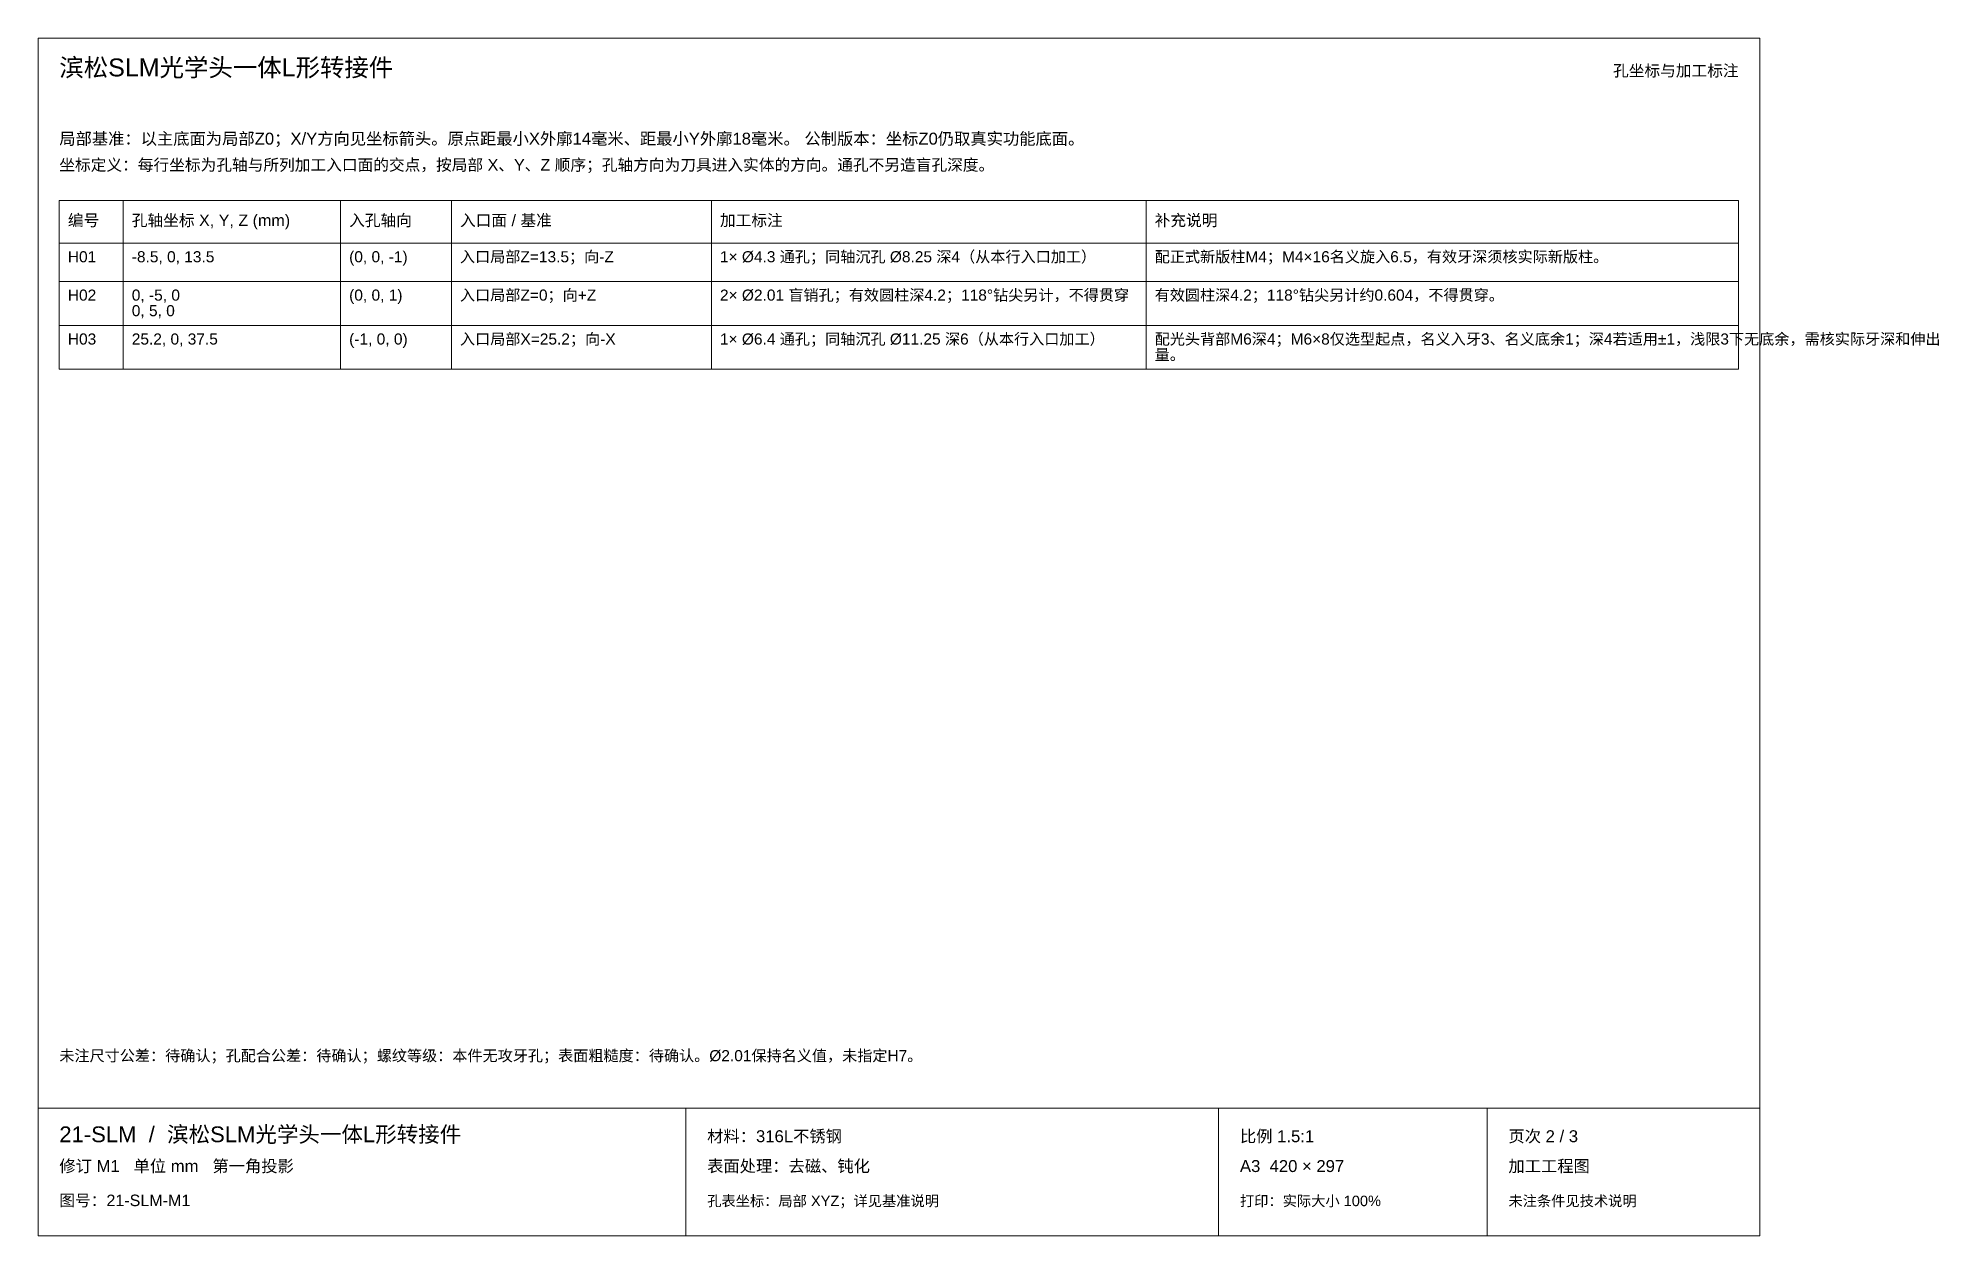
# Paper-space layout '02_孔表及加工说明' of a CAD drawing. Header units: millimetres. Extents: x 8 to 454, y 8 to 289.
import ezdxf
from ezdxf.enums import TextEntityAlignment as Align

# ---------------------------------------------------------------- set-up
doc = ezdxf.new("R2010")
doc.units = ezdxf.units.MM
doc.layers.add('ANNOTATIONS', color=7, linetype='CONTINUOUS', lineweight=18)
doc.styles.add('CJK', font='Arial Unicode.ttf')

psp = doc.layouts.new('02_孔表及加工说明')

# ---------------------------------------------------------------- linework, layer by layer
at = {"layer": 'ANNOTATIONS'}
for p, q in [((412, 289), (8, 289)), ((8, 289), (8, 8)), ((412, 8), (412, 289)), ((28, 250.9), (13, 250.9)), ((13, 250.9), (13, 240.9)), ((28, 240.9), (28, 250.9)), ((79, 250.9), (28, 250.9)), ((28, 250.9), (28, 240.9)), ((79, 240.9), (79, 250.9)), ((105, 250.9), (79, 250.9)), ((79, 250.9), (79, 240.9)), ((105, 240.9), (105, 250.9)), ((166, 250.9), (105, 250.9)), ((105, 250.9), (105, 240.9)), ((166, 240.9), (166, 250.9)), ((268, 250.9), (166, 250.9)), ((166, 250.9), (166, 240.9)), ((268, 240.9), (268, 250.9)), ((407, 250.9), (268, 250.9)), ((268, 250.9), (268, 240.9)), ((407, 240.9), (407, 250.9)), ((13, 240.9), (28, 240.9)), ((28, 240.9), (13, 240.9)), ((13, 240.9), (13, 231.9)), ((28, 240.9), (79, 240.9)), ((28, 231.9), (28, 240.9)), ((79, 240.9), (28, 240.9)), ((28, 240.9), (28, 231.9)), ((79, 240.9), (105, 240.9)), ((79, 231.9), (79, 240.9)), ((105, 240.9), (79, 240.9)), ((79, 240.9), (79, 231.9)), ((105, 240.9), (166, 240.9)), ((105, 231.9), (105, 240.9)), ((166, 240.9), (105, 240.9)), ((105, 240.9), (105, 231.9)), ((166, 240.9), (268, 240.9)), ((166, 231.9), (166, 240.9)), ((268, 240.9), (166, 240.9)), ((166, 240.9), (166, 231.9)), ((268, 240.9), (407, 240.9)), ((268, 231.9), (268, 240.9)), ((407, 240.9), (268, 240.9)), ((268, 240.9), (268, 231.9)), ((407, 231.9), (407, 240.9)), ((13, 231.9), (28, 231.9)), ((28, 231.9), (13, 231.9)), ((13, 231.9), (13, 221.6)), ((28, 231.9), (79, 231.9)), ((28, 221.6), (28, 231.9)), ((79, 231.9), (28, 231.9)), ((28, 231.9), (28, 221.6)), ((79, 231.9), (105, 231.9)), ((79, 221.6), (79, 231.9)), ((105, 231.9), (79, 231.9)), ((79, 231.9), (79, 221.6)), ((105, 231.9), (166, 231.9)), ((105, 221.6), (105, 231.9)), ((166, 231.9), (105, 231.9)), ((105, 231.9), (105, 221.6)), ((166, 231.9), (268, 231.9)), ((166, 221.6), (166, 231.9)), ((268, 231.9), (166, 231.9)), ((166, 231.9), (166, 221.6)), ((268, 231.9), (407, 231.9)), ((268, 221.6), (268, 231.9)), ((407, 231.9), (268, 231.9)), ((268, 231.9), (268, 221.6)), ((407, 221.6), (407, 231.9)), ((13, 221.6), (28, 221.6)), ((28, 221.6), (13, 221.6)), ((13, 221.6), (13, 211.3)), ((28, 221.6), (79, 221.6)), ((28, 211.3), (28, 221.6)), ((79, 221.6), (28, 221.6)), ((28, 221.6), (28, 211.3)), ((79, 221.6), (105, 221.6)), ((79, 211.3), (79, 221.6)), ((105, 221.6), (79, 221.6)), ((79, 221.6), (79, 211.3)), ((105, 221.6), (166, 221.6)), ((105, 211.3), (105, 221.6)), ((166, 221.6), (105, 221.6)), ((105, 221.6), (105, 211.3)), ((166, 221.6), (268, 221.6)), ((166, 211.3), (166, 221.6)), ((268, 221.6), (166, 221.6)), ((166, 221.6), (166, 211.3)), ((268, 221.6), (407, 221.6)), ((268, 211.3), (268, 221.6)), ((407, 221.6), (268, 221.6)), ((268, 221.6), (268, 211.3)), ((407, 211.3), (407, 221.6)), ((13, 211.3), (28, 211.3)), ((28, 211.3), (79, 211.3)), ((79, 211.3), (105, 211.3)), ((105, 211.3), (166, 211.3)), ((166, 211.3), (268, 211.3)), ((268, 211.3), (407, 211.3)), ((8, 38), (412, 38)), ((160, 8), (160, 38)), ((285, 8), (285, 38)), ((348, 8), (348, 38)), ((8, 8), (412, 8))]:
    psp.add_line(p, q, dxfattribs=at)

# ---------------------------------------------------------------- texts
at = {"layer": 'ANNOTATIONS', "style": 'CJK'}
for s, height, p in [('滨松SLM光学头一体L形转接件', 4.2, (13, 280)), ('局部基准：以主底面为局部Z0；X/Y方向见坐标箭头。原点距最小X外廓14毫米、距最小Y外廓18毫米。 公制版本：坐标Z0仍取真实功能底面。', 2.8, (13, 264)), ('坐标定义：每行坐标为孔轴与所列加工入口面的交点，按局部 X、Y、Z 顺序；孔轴方向为刀具进入实体的方向。通孔不另造盲孔深度。', 2.7, (13, 257.9)), ('编号', 2.7, (15, 244.9)), ('孔轴坐标 X, Y, Z (mm)', 2.7, (30, 244.9)), ('入孔轴向', 2.7, (81, 244.9)), ('入口面 / 基准', 2.7, (107, 244.9)), ('加工标注', 2.7, (168, 244.9)), ('补充说明', 2.7, (270, 244.9)), ('H01', 2.6, (15, 236.4)), ('-8.5, 0, 13.5', 2.6, (30, 236.4)), ('(0, 0, -1)', 2.6, (81, 236.4)), ('入口局部Z=13.5；向-Z', 2.6, (107, 236.4)), ('1× Ø4.3 通孔；同轴沉孔 Ø8.25 深4（从本行入口加工）', 2.6, (168, 236.4)), ('配正式新版柱M4；M4×16名义旋入6.5，有效牙深须核实际新版柱。', 2.6, (270, 236.4)), ('H02', 2.6, (15, 227.4)), ('0, -5, 0', 2.6, (30, 227.4)), ('(0, 0, 1)', 2.6, (81, 227.4)), ('入口局部Z=0；向+Z', 2.6, (107, 227.4)), ('2× Ø2.01 盲销孔；有效圆柱深4.2；118°钻尖另计，不得贯穿', 2.6, (168, 227.4)), ('有效圆柱深4.2；118°钻尖另计约0.604，不得贯穿。', 2.6, (270, 227.4)), ('0, 5, 0', 2.6, (30, 223.75)), ('H03', 2.6, (15, 217.1)), ('25.2, 0, 37.5', 2.6, (30, 217.1)), ('(-1, 0, 0)', 2.6, (81, 217.1)), ('入口局部X=25.2；向-X', 2.6, (107, 217.1)), ('1× Ø6.4 通孔；同轴沉孔 Ø11.25 深6（从本行入口加工）', 2.6, (168, 217.1)), ('配光头背部M6深4；M6×8仅选型起点，名义入牙3、名义底余1；深4若适用±1，浅限3下无底余，需核实际牙深和伸出', 2.6, (270, 217.1)), ('量。', 2.6, (270, 213.45)), ('未注尺寸公差：待确认；孔配合公差：待确认；螺纹等级：本件无攻牙孔；表面粗糙度：待确认。Ø2.01保持名义值，未指定H7。', 2.6, (13, 49)), ('21-SLM  /  滨松SLM光学头一体L形转接件', 3.7, (13, 30)), ('材料：316L不锈钢', 2.8, (165, 30)), ('比例 1.5:1', 2.8, (290, 30)), ('页次 2 / 3', 2.8, (353, 30)), ('修订 M1   单位 mm   第一角投影', 2.8, (13, 23)), ('表面处理：去磁、钝化', 2.8, (165, 23)), ('A3  420 × 297', 2.8, (290, 23)), ('加工工程图', 2.8, (353, 23)), ('图号：21-SLM-M1', 2.7, (13, 15)), ('孔表坐标：局部 XYZ；详见基准说明', 2.45, (165, 15)), ('打印：实际大小 100%', 2.45, (290, 15)), ('未注条件见技术说明', 2.45, (353, 15))]:
    psp.add_text(s, height=height, dxfattribs=at).set_placement(p)
psp.add_text('孔坐标与加工标注', height=2.7, dxfattribs=at).set_placement((407, 280), align=Align.RIGHT)

doc.saveas('drawing.dxf')
